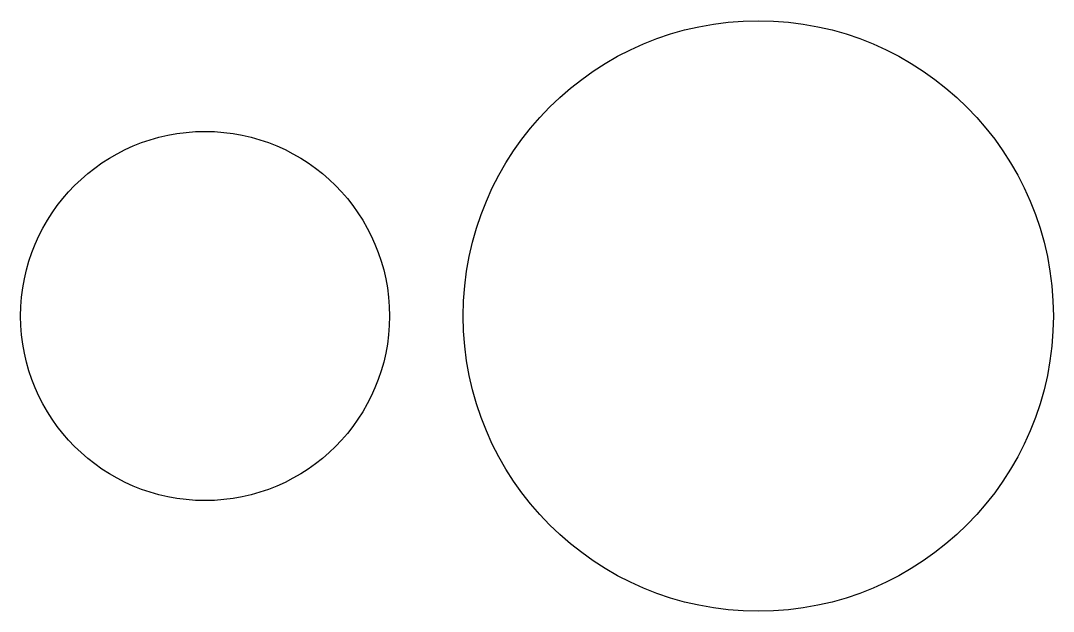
# Model space of a CAD drawing. Header units: metres. Extents: x 105 to 133, y 102 to 118.
import ezdxf

# ---------------------------------------------------------------- set-up
doc = ezdxf.new("R2010")
doc.units = ezdxf.units.M
doc.layers.add('LAYER1', color=1, linetype='CONTINUOUS')

msp = doc.modelspace()

# ---------------------------------------------------------------- linework, layer by layer
at = {"layer": 'LAYER1'}
for centre, radius in [((125, 110), 8), ((110, 110), 5)]:
    msp.add_circle(centre, radius, dxfattribs=at)

doc.saveas('drawing.dxf')
